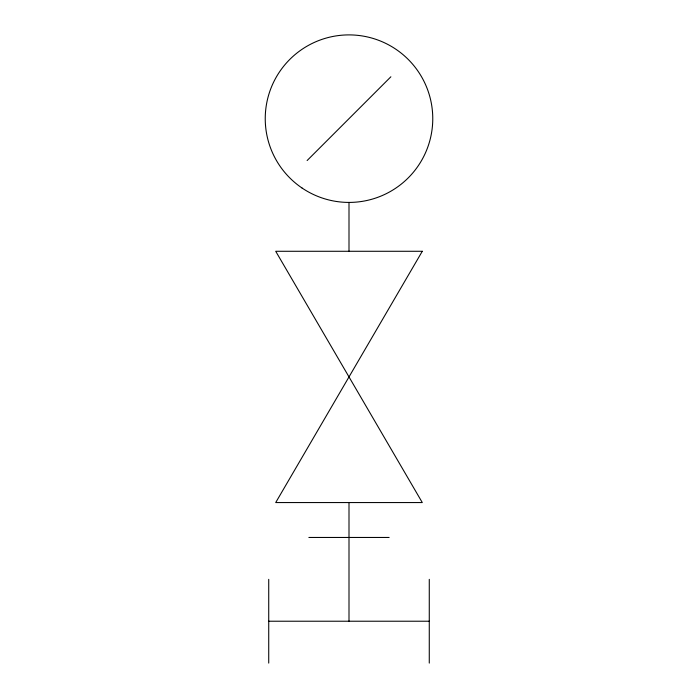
<?xml version="1.0" encoding="UTF-8"?>
<svg xmlns="http://www.w3.org/2000/svg" width="698" height="698" viewBox="0 0 698 698"><rect width="100%" height="100%" fill="white"/><g stroke="black" fill="none" stroke-linecap="round" stroke-linejoin="round"><path stroke-width="1.05" d="M307.12 160.54L390.88 76.78M308.865 537.46L389.135 537.46M268.73 621.22L429.27 621.22M429.27 579.34L429.27 663.1M349 202.42L349 251.28M349 502.56L349 621.22M268.73 579.34L268.73 663.1M422.29 251.28L275.71 502.56L422.29 502.56L275.71 251.28L422.29 251.28M302.051 188.024A83.76 83.76 0 0 0 432.551 124.637A83.76 83.76 0 0 0 312.399 43.32A83.76 83.76 0 0 0 302.051 188.024"/></g></svg>
